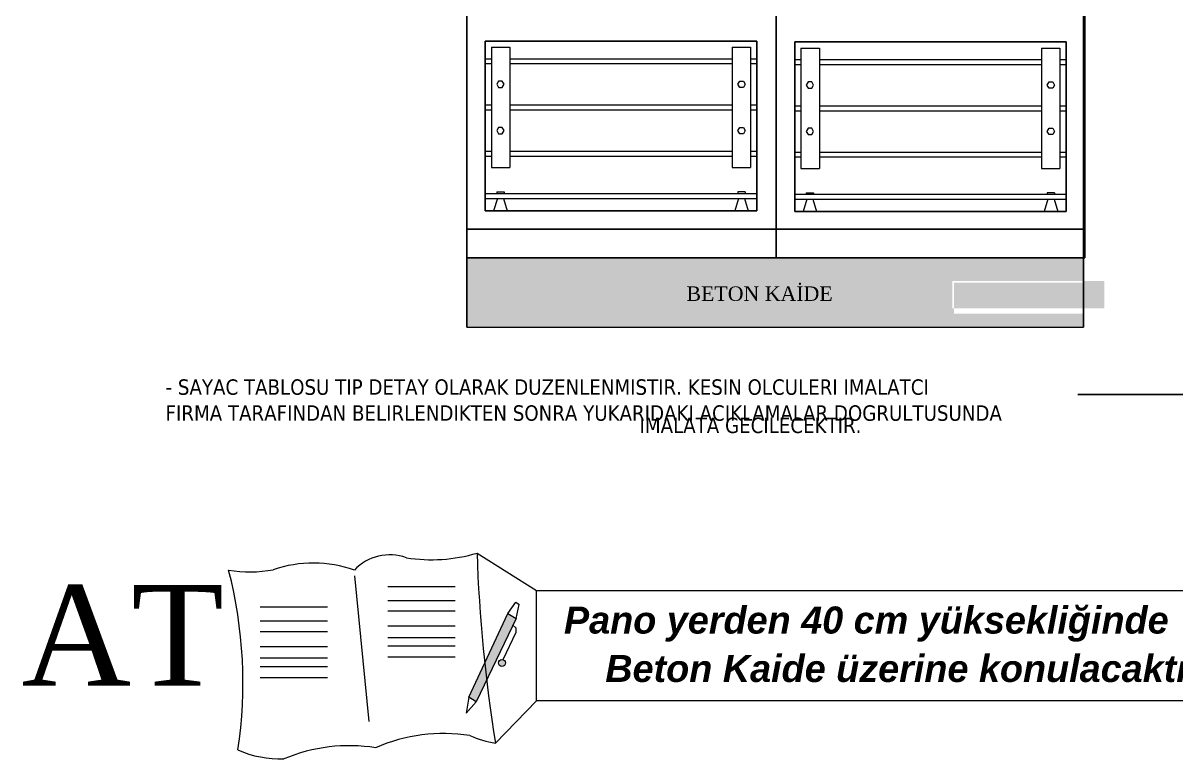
# Model space of a CAD drawing. Header units: millimetres. Extents: x -1335 to 33749, y 2338 to 5277.
# Drawn here: x 29784 to 30442, y 3757 to 4176 of the extents above; entities that cross this region are included whole.
import ezdxf

# ---------------------------------------------------------------- set-up
doc = ezdxf.new("R2010")
doc.units = ezdxf.units.MM
for name, color, linetype, lineweight in [('02', 1, 'Continuous', 20), ('MAHAL', 151, 'Continuous', 0), ('PRİZ', 140, 'Continuous', 30)]:
    doc.layers.add(name, color=color, linetype=linetype, lineweight=lineweight)
for name, color, linetype in [('03', 141, 'Continuous'), ('04', 11, 'Continuous'), ('ASEMBOL', 41, 'Continuous')]:
    doc.layers.add(name, color=color, linetype=linetype)
doc.styles.add('ROMANS', font='tahoma.ttf')
doc.styles.add('WMF-Arial1', font='arialbi.ttf')
doc.styles.add('WMF-Times New Roman Tur1', font='times.ttf')
doc.styles.add('WMF-Times New Roman1', font='times.ttf')

msp = doc.modelspace()

# ---------------------------------------------------------------- hatches: boundary and pattern name
at = {"layer": 'MAHAL'}
h = msp.add_hatch(color=1, dxfattribs=at)
h.dxf.hatch_style = 1
h.paths.add_polyline_path([(30048.89, 3801.57, -0.002772), (30047.82, 3811.12), (30038.8, 3791.74), (30042.92, 3789.16)])
h.paths.add_polyline_path([(30065.78, 3836.7), (30060.97, 3839.37), (30047.82, 3811.12, 0.002772), (30048.89, 3801.57)])
h.paths.add_polyline_path([(30059.63, 3811.29, 1), (30055.65, 3811.29, 1)], flags=17)
at = {"layer": 'PRİZ'}
h = msp.add_hatch(dxfattribs=at)
h.set_pattern_fill('AR-CONC', color=256)
h.set_pattern_definition([(50, (-400653.644, 27343.9305), (7.17260183, -0.62752135), [0.75, -8.25]), (355, (-400653.644, 27343.9305), (-1.38751334, 7.52192134), [0.6, -6.6]), (100.4514445, (-400653.046, 27343.878), (5.78508847, 6.89439991), [0.63740192, -7.01142112]), (46.1842, (-400653.644, 27345.9305), (10.6724133, -1.6551928), [1.125, -12.375]), (96.6356355, (-400652.754, 27345.793), (9.34661946, 9.741186), [0.95610342, -10.5171376]), (351.184164, (-400653.644, 27345.93), (9.34661945, 9.741186), [0.9, -9.9]), (21, (-400652.644, 27345.4305), (5.96907052, -4.02618891), [0.75, -8.25]), (326, (-400652.644, 27345.4305), (2.43315332, 7.25150045), [0.6, -6.6]), (71.4514447, (-400652.1464, 27345.095), (8.40222377, 3.22531153), [0.6374019, -7.01142112]), (37.5, (-400653.6438, 27343.9305), (0.121598553, 3.328938538), [0, -6.52, 0, -6.7, 0, -6.625]), (7.5, (-400653.6438, 27343.9305), (2.630695374, 3.94411712), [0, -3.82, 0, -6.37, 0, -2.525]), (327.5, (-400655.8738, 27343.9305), (5.338224362, -0.225548717), [0, -2.5, 0, -7.8, 0, -10.35]), (317.5, (-400656.874, 27343.9305), (5.831861693, 1.001049823), [0, -3.25, 0, -5.18, 0, -7.35])])
h.paths.add_polyline_path([(30314.5, 4013.59), (30401.22, 4013.59), (30401.22, 4029.11), (30314.5, 4029.11)], flags=16)
h.paths.add_polyline_path([(30389.32, 4002.71), (30389.34, 4042.27), (30037.56, 4042.27), (30037.56, 4002.71)])
h.paths.add_polyline_path([(30389.32, 4010.55), (30389.33, 4028.17), (30315.54, 4028.17), (30315.54, 4010.55)])

# ---------------------------------------------------------------- linework, layer by layer
at = {"layer": '02', "color": 8}
for p, q in [((30051.64, 4162.41), (30062.19, 4162.41)), ((30051.64, 4162.41), (30051.64, 4093.79)), ((30062.19, 4162.41), (30062.19, 4155.9)), ((30188.88, 4162.41), (30188.88, 4155.9)), ((30188.88, 4162.41), (30199.44, 4162.41)), ((30199.44, 4162.41), (30199.44, 4093.79)), ((30228.14, 4161.98), (30238.69, 4161.98)), ((30228.14, 4161.98), (30228.14, 4093.35)), ((30238.69, 4161.98), (30238.69, 4155.47)), ((30365.38, 4161.98), (30365.38, 4155.47)), ((30365.38, 4161.98), (30375.94, 4161.98)), ((30375.94, 4161.98), (30375.94, 4093.35)), ((30048.12, 4155.9), (30051.64, 4155.9)), ((30048.12, 4153.08), (30051.64, 4153.08)), ((30062.19, 4155.9), (30188.88, 4155.9)), ((30062.19, 4155.9), (30062.19, 4129.51)), ((30062.19, 4153.08), (30188.88, 4153.08)), ((30188.88, 4155.9), (30188.88, 4129.51)), ((30199.44, 4155.9), (30202.96, 4155.9)), ((30199.44, 4153.08), (30202.96, 4153.08)), ((30224.62, 4155.47), (30228.14, 4155.47)), ((30224.62, 4152.65), (30228.14, 4152.65)), ((30238.69, 4155.47), (30365.38, 4155.47)), ((30238.69, 4155.47), (30238.69, 4129.07)), ((30238.69, 4152.65), (30365.38, 4152.65)), ((30365.38, 4155.47), (30365.38, 4129.07)), ((30375.94, 4155.47), (30379.46, 4155.47)), ((30375.94, 4152.65), (30379.46, 4152.65)), ((30048.12, 4129.51), (30051.64, 4129.51)), ((30048.12, 4126.69), (30051.64, 4126.69)), ((30062.19, 4129.51), (30188.88, 4129.51)), ((30062.19, 4129.51), (30062.19, 4103.11)), ((30062.19, 4126.69), (30188.88, 4126.69)), ((30188.88, 4129.51), (30188.88, 4103.11)), ((30199.44, 4129.51), (30202.96, 4129.51)), ((30199.44, 4126.69), (30202.96, 4126.69)), ((30224.62, 4129.07), (30228.14, 4129.07)), ((30224.62, 4126.26), (30228.14, 4126.26)), ((30238.69, 4129.07), (30365.38, 4129.07)), ((30238.69, 4129.07), (30238.69, 4102.68)), ((30238.69, 4126.26), (30365.38, 4126.26)), ((30365.38, 4129.07), (30365.38, 4102.68)), ((30375.94, 4129.07), (30379.46, 4129.07)), ((30375.94, 4126.26), (30379.46, 4126.26)), ((30048.12, 4103.11), (30051.64, 4103.11)), ((30048.12, 4100.3), (30051.64, 4100.3)), ((30062.19, 4103.11), (30188.88, 4103.11)), ((30062.19, 4103.11), (30062.19, 4093.79)), ((30062.19, 4100.3), (30188.88, 4100.3)), ((30188.88, 4103.11), (30188.88, 4093.79)), ((30199.44, 4103.11), (30202.96, 4103.11)), ((30199.44, 4100.3), (30202.96, 4100.3)), ((30224.62, 4102.68), (30228.14, 4102.68)), ((30224.62, 4099.86), (30228.14, 4099.86)), ((30238.69, 4102.68), (30365.38, 4102.68)), ((30238.69, 4102.68), (30238.69, 4093.35)), ((30238.69, 4099.86), (30365.38, 4099.86)), ((30365.38, 4102.68), (30365.38, 4093.35)), ((30375.94, 4102.68), (30379.46, 4102.68)), ((30375.94, 4099.86), (30379.46, 4099.86)), ((30051.64, 4093.79), (30062.19, 4093.79)), ((30188.88, 4093.79), (30199.44, 4093.79)), ((30228.14, 4093.35), (30238.69, 4093.35)), ((30365.38, 4093.35), (30375.94, 4093.35)), ((30048.12, 4079.01), (30202.96, 4079.01)), ((30054.66, 4079.91), (30058.89, 4079.91)), ((30054.66, 4079.91), (30054.66, 4079.01)), ((30058.89, 4079.91), (30058.89, 4079.01)), ((30196.41, 4079.91), (30192.19, 4079.91)), ((30192.19, 4079.91), (30192.19, 4079.01)), ((30196.41, 4079.91), (30196.41, 4079.01)), ((30224.62, 4078.57), (30379.46, 4078.57)), ((30231.16, 4079.47), (30235.39, 4079.47)), ((30231.16, 4079.47), (30231.16, 4078.57)), ((30235.39, 4079.47), (30235.39, 4078.57)), ((30372.91, 4079.47), (30368.69, 4079.47)), ((30368.69, 4079.47), (30368.69, 4078.57)), ((30372.91, 4079.47), (30372.91, 4078.57)), ((30048.12, 4076.19), (30202.96, 4076.19)), ((30055.01, 4076.19), (30052.91, 4069.15)), ((30058.53, 4076.19), (30060.64, 4069.15)), ((30192.54, 4076.19), (30190.44, 4069.15)), ((30196.06, 4076.19), (30198.16, 4069.15)), ((30224.62, 4075.76), (30379.46, 4075.76)), ((30231.52, 4075.76), (30229.41, 4068.72)), ((30235.04, 4075.76), (30237.14, 4068.72)), ((30369.04, 4075.76), (30366.94, 4068.72)), ((30372.56, 4075.76), (30374.66, 4068.72))]:
    msp.add_line(p, q, dxfattribs=at)
for points in [[(30058.89, 4141.3), (30057.83, 4143.12), (30055.72, 4143.12), (30054.66, 4141.3), (30055.72, 4139.47), (30057.83, 4139.47)], [(30192.19, 4141.3), (30193.24, 4143.12), (30195.36, 4143.12), (30196.41, 4141.3), (30195.36, 4139.47), (30193.24, 4139.47)], [(30235.39, 4140.86), (30234.33, 4142.69), (30232.22, 4142.69), (30231.16, 4140.86), (30232.22, 4139.03), (30234.33, 4139.03)], [(30368.69, 4140.86), (30369.75, 4142.69), (30371.86, 4142.69), (30372.91, 4140.86), (30371.86, 4139.03), (30369.75, 4139.03)], [(30058.89, 4114.9), (30057.83, 4116.73), (30055.72, 4116.73), (30054.66, 4114.9), (30055.72, 4113.07), (30057.83, 4113.07)], [(30192.19, 4114.9), (30193.24, 4116.73), (30195.36, 4116.73), (30196.41, 4114.9), (30195.36, 4113.07), (30193.24, 4113.07)], [(30235.39, 4114.47), (30234.33, 4116.3), (30232.22, 4116.3), (30231.16, 4114.47), (30232.22, 4112.64), (30234.33, 4112.64)], [(30368.69, 4114.47), (30369.75, 4116.3), (30371.86, 4116.3), (30372.91, 4114.47), (30371.86, 4112.64), (30369.75, 4112.64)]]:
    msp.add_lwpolyline(points, close=True, dxfattribs=at)
at = {"layer": '03', "color": 7}
for p, q in [((30048.12, 4165.93), (30202.96, 4165.93)), ((30048.12, 4165.93), (30048.12, 4069.15)), ((30202.96, 4165.93), (30202.96, 4069.15)), ((30224.62, 4165.5), (30379.46, 4165.5)), ((30224.62, 4165.5), (30224.62, 4068.72)), ((30379.46, 4165.5), (30379.46, 4068.72)), ((30048.12, 4069.15), (30202.96, 4069.15)), ((30224.62, 4068.72), (30379.46, 4068.72))]:
    msp.add_line(p, q, dxfattribs=at)
at = {"layer": '04'}
for p, q in [((30389.81, 4985.02), (30389.32, 4002.71)), ((30037.56, 4919.87), (30037.56, 4002.71)), ((30214.06, 4919.44), (30214.06, 4042.27)), ((30214.06, 4919.44), (30214.06, 4042.27)), ((30390.19, 4919.44), (30390.19, 4042.27)), ((30214.06, 4919.01), (30214.06, 4042.27)), ((30037.56, 4058.6), (30037.93, 4058.6)), ((30037.56, 4058.6), (30213.69, 4058.6)), ((30038.11, 4058.6), (30214.06, 4058.6)), ((30214.24, 4058.6), (30390.19, 4058.6)), ((30037.56, 4042.27), (30390.19, 4042.27))]:
    msp.add_line(p, q, dxfattribs=at)
at = {"layer": '04', "color": 7}
msp.add_line((30386.13, 3964.45), (30635.89, 3964.45), dxfattribs=at)
at = {"layer": 'MAHAL'}
for p, q in [((30037.56, 4042.71), (30037.56, 4002.71)), ((30037.56, 4002.71), (30389.32, 4002.71)), ((30043.41, 3873.95), (30077.33, 3852.59)), ((29973.62, 3860.92), (29981.74, 3777.86)), ((29992.6, 3854.92), (30031.02, 3854.92)), ((29919.7, 3843.21), (29958.12, 3843.21)), ((29992.6, 3846.92), (30031.02, 3846.92)), ((29992.6, 3840.93), (30031.02, 3840.93)), ((30060.97, 3839.37), (30065.49, 3846.01)), ((30065.49, 3846.01), (30067.47, 3844.58)), ((30065.78, 3836.7), (30067.47, 3844.58)), ((29919.7, 3835.21), (29958.12, 3835.21)), ((30038.8, 3791.74), (30060.97, 3839.37)), ((30065.78, 3836.7), (30042.92, 3789.16)), ((30060.97, 3839.37), (30065.78, 3836.7)), ((29919.7, 3829.22), (29958.12, 3829.22)), ((29992.6, 3832.36), (30031.02, 3832.36)), ((30058.38, 3813.13), (30065.73, 3828.72)), ((30065.73, 3831.01), (30063.94, 3832.86)), ((30065.73, 3828.72), (30065.73, 3831.01)), ((29992.6, 3825.79), (30031.02, 3825.79)), ((29992.6, 3820.94), (30031.02, 3820.94)), ((29919.7, 3820.65), (29958.12, 3820.65)), ((29992.6, 3814.65), (30031.02, 3814.65)), ((29919.7, 3814.08), (29958.12, 3814.08)), ((29919.7, 3809.23), (29958.12, 3809.23)), ((29919.7, 3802.94), (29958.12, 3802.94)), ((30038.8, 3791.74), (30037.31, 3782.53)), ((30037.31, 3782.53), (30042.92, 3789.16)), ((30042.92, 3789.16), (30038.8, 3791.74)), ((30053.92, 3765.51), (30077.33, 3789.56))]:
    msp.add_line(p, q, dxfattribs=at)
msp.add_lwpolyline([(30077.33, 3852.59), (30471.29, 3852.59), (30471.29, 3789.56), (30077.33, 3789.56)], close=True, dxfattribs=at)
msp.add_circle((30057.64, 3811.29), 1.99, dxfattribs=at)
for centre, radius, start, end in [((30017.54, 3959.73), 89.6, 260.7361, 286.7826), ((30909.7, 3903.11), 866.78, 181.92808, 189.13486), ((29950.08, 3797.36), 70.86, 70.71937, 108.8118), ((29993.7, 3845.11), 27.83, 70.21498, 136.58999), ((29913.99, 3934.84), 71.64, 260.14683, 280.64969), ((29653.01, 3800.07), 256.88, 351.39109, 14.46845), ((30024.27, 3674.95), 96.05, 80.93153, 113.73812), ((30064, 3826.29), 61.62, 246.4787, 260.57738), ((29970.55, 3668.01), 96.05, 80.9777, 112.8406), ((29931.58, 3818.12), 61.62, 246.4787, 271.57114)]:
    msp.add_arc(centre, radius, start, end, dxfattribs=at)

# ---------------------------------------------------------------- texts
at = {"color": 2, "style": 'ROMANS'}
for s, p in [('- SAYAC TABLOSU TIP DETAY OLARAK DUZENLENMISTIR. KESIN OLCULERI IMALATCI', (29865.73, 3964.21)), ('FIRMA TARAFINDAN BELIRLENDIKTEN SONRA YUKARIDAKI ACIKLAMALAR DOGRULTUSUNDA', (29865.73, 3949.39)), ('IMALATA GECILECEKTIR.', (30136.12, 3942.37))]:
    msp.add_text(s, height=8.8038, dxfattribs=at).set_placement(p)
at = {"color": 7, "lineweight": 0}
for s, height, style, p in [('AT ', 57.348, 'WMF-Times New Roman Tur1', (29783.62, 3798.31)), ('Pano yerden 40 cm yüksekliğinde ', 15.4271, 'WMF-Arial1', (30093.01, 3828.01)), ('Beton Kaide üzerine konulacaktır. ', 15.4271, 'WMF-Arial1', (30116.59, 3800.4))]:
    msp.add_text(s, height=height, dxfattribs=dict(at, style=style)).set_placement(p)
at = {"layer": 'ASEMBOL', "style": 'WMF-Times New Roman1'}
msp.add_text('BETON KAİDE', height=8.25, dxfattribs=at).set_placement((30162.89, 4017.77))

doc.saveas('drawing.dxf')
